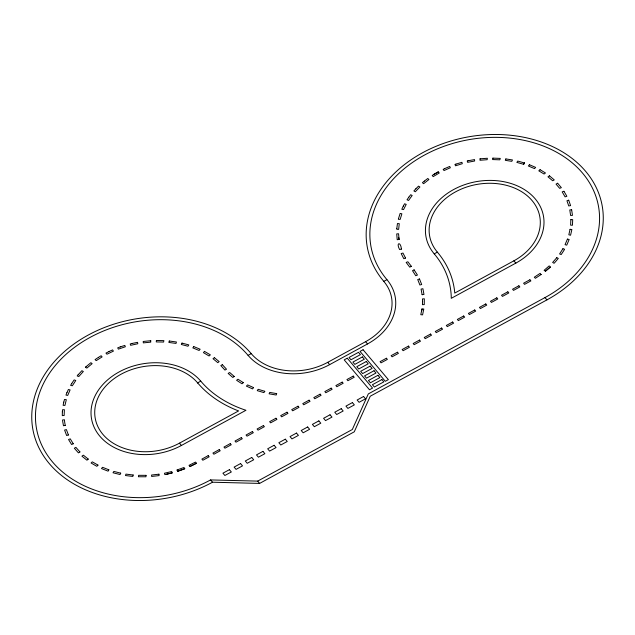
<?xml version="1.0" encoding="UTF-8"?>
<svg xmlns="http://www.w3.org/2000/svg" width="635" height="635" viewBox="0 0 635 635"><rect width="100%" height="100%" fill="white"/><g stroke="black" fill="none" stroke-linecap="round" stroke-linejoin="round"><path stroke-width="0.95" d="M421.703 310.69L421.95 308.975L423.783 309.015L422.585 314.849L420.791 314.706L421.965 308.975M523.613 164.29L524.566 162.997L523.613 164.29L516.866 162.409L517.692 161.068L524.447 162.957M549.95 267.351L550.497 266.819L549.172 265.914L544.116 270.304L545.409 271.24L549.95 267.351L545.409 271.24M540.98 274.622L540.179 273.32L534.313 277.201L535.392 278.289L541.274 274.399M367.538 343.948L329.668 364.625A59.642 45.49 -9.6 0 1 248.079 355.362A115.522 88.106 -9.6 0 0 90.043 337.423A115.522 88.106 -9.6 0 0 52.538 461.986A115.522 88.106 -9.6 0 0 210.574 479.925L257.675 481.116L352.322 429.506L368.308 393.914L544.981 297.585A115.522 88.106 -9.6 0 0 582.486 173.03A115.522 88.106 -9.6 0 0 424.442 155.091A115.522 88.106 -9.6 0 0 386.945 279.646A59.634 45.482 -9.6 0 1 367.53 343.94L365.609 341.678A55.944 42.664 -9.6 0 0 383.794 281.368L386.898 279.646M433.895 174.387L432.229 175.458L433.205 176.609L439.253 173.006L438.285 171.863L433.895 174.387L438.285 171.863M197.628 382.873L197.612 382.849A119.253 90.948 -9.6 0 0 236.434 410.091L238.609 410.916L179.475 443.159A55.92 42.648 -9.6 0 1 102.989 434.483A55.92 42.648 -9.6 0 1 121.118 374.198A55.92 42.648 -9.6 0 1 197.612 382.849L200.779 381.159A115.499 88.082 -9.6 0 0 242.991 409.273L245.959 410.273L181.419 445.46A59.642 45.49 -9.6 0 1 100.33 436.777A59.642 45.49 -9.6 0 1 117.602 372.785A59.642 45.49 -9.6 0 1 199.239 379.428L200.763 381.135M248.079 355.362L251.23 353.647A55.92 42.648 -9.6 0 0 327.724 362.331L365.609 341.678M513.882 260.826L454.739 293.076L454.612 291.449A119.245 90.948 -9.6 0 0 437.388 252.143A55.92 42.648 -9.6 0 1 455.541 191.857A55.92 42.648 -9.6 0 1 532.035 200.533A55.92 42.648 -9.6 0 1 513.882 260.826L515.826 263.12L451.255 298.331L451.255 296.72A115.522 88.106 -9.6 0 0 434.221 253.841A59.642 45.49 -9.6 0 1 453.62 189.547A59.642 45.49 -9.6 0 1 535.194 198.826A59.642 45.49 -9.6 0 1 515.826 263.12M383.786 281.368L380.952 277.82A119.253 90.948 -9.6 0 1 425.72 151.09A119.253 90.948 -9.6 0 1 586.605 172.482A119.253 90.948 -9.6 0 1 546.925 299.887L370.253 396.216L354.266 431.808L259.62 483.41L212.519 482.219A119.253 90.948 -9.6 0 1 49.379 463.701A119.253 90.948 -9.6 0 1 88.098 335.129A119.253 90.948 -9.6 0 1 251.23 353.647M434.221 253.841L437.388 252.143M196.477 463.256L190 466.487L189.024 465.336L195.501 462.105L196.477 463.256L190 466.487M184.745 468.741L177.705 471.281L177.046 469.987L183.983 467.487L184.745 468.741L177.705 471.281L177.133 469.964M172.204 472.892L164.878 474.607L164.457 473.242L171.704 471.543L172.204 472.892L166.862 474.186M422.124 294.688L423.966 294.434L422.918 288.719L421.084 289.1L422.116 294.688M399.05 239.451L397.208 239.697L396.716 233.91L398.574 233.775L399.05 239.451L398.812 237.688M544.981 297.585L546.925 299.887M327.724 362.331L329.668 364.625M257.675 481.116L259.62 483.41M179.475 443.159L181.419 445.46M210.574 479.925L212.519 482.219M570.841 219.67L570.627 225.163L572.468 225.234L572.691 219.631L570.841 219.67M150.749 340.725L150.741 342.154L143.327 342.884L143.208 341.463L150.749 340.725M62.357 411.75L62.294 415.615L64.151 415.496L64.381 409.71L62.54 409.75L62.357 411.75M396.835 228.346L396.796 229.314L398.637 229.378L399.272 223.687L397.454 223.528L396.835 228.346M422.585 301.419L422.426 304.665L424.259 304.594L424.339 298.791L422.481 298.942L422.585 301.419M480.068 158.821L479.989 160.266L487.156 159.702L487.362 158.258L480.068 158.821M146.042 475.345L145.955 476.774L138.43 476.758L138.628 475.321L146.042 475.345M156.4 340.487L156.258 341.916L163.608 342.051L163.886 340.622L156.4 340.487M570.055 229.322L568.833 234.799L570.563 235.236L571.873 229.513L570.055 229.322M63.786 402.122L63.119 405.328L64.953 405.4L66.31 399.677L64.5 399.478L63.786 402.122M398.462 218.726L398.359 219.17L400.145 219.448L401.876 213.797L400.129 213.423L398.462 218.726M492.911 158.131L492.577 159.56L499.824 159.822L500.261 158.401L492.911 158.131M133.167 475.004L132.826 476.433L125.468 475.528L125.96 474.115L133.167 475.004M169.267 341.011L168.862 342.44L176.03 343.424L176.427 341.995L169.267 341.011M276.662 393.613L276.177 395.018L269.097 393.819L269.724 392.43L276.662 393.613M567.42 239.101L565.055 244.681L566.753 245.134L569.158 239.482L567.42 239.101M505.873 158.933L505.317 160.337L511.81 161.33L512.485 159.949L505.873 158.933M66.945 392.62L65.969 395.089L67.731 395.407L70.096 389.922L68.366 389.517L66.945 392.62M120.698 473.146L120.055 474.536L113.022 472.773L113.808 471.424L120.698 473.146M403.288 206.161L401.804 209.248L403.55 209.606L406.209 204.375L404.574 203.811L403.288 206.161M181.999 343.106L181.324 344.48L187.992 346.242L188.801 344.9L181.999 343.106M562.912 248.722L559.594 253.936L561.189 254.556L563.84 250.531L564.578 249.237L562.912 248.722M108.847 469.813L108.061 471.162L101.489 468.559L102.521 467.296L108.847 469.813M71.763 383.445L70.612 385.374L72.342 385.778L75.763 380.5L74.152 379.897L71.763 383.445M264.771 391.287L263.922 392.613L257.254 390.644L258.151 389.295L264.771 391.287M408.821 197.183L407.019 199.803L408.599 200.438L412.171 195.485L410.686 194.731L408.821 197.183M193.746 346.583L192.826 347.893L199.112 350.48L200.128 349.218L193.746 346.583M253.563 387.596L252.563 388.89L246.42 386.136L247.571 384.897L253.563 387.596M556.784 257.691L552.64 262.445L554.053 263.279L555.22 262.049L558.292 258.413L556.784 257.691M204.462 351.377L203.438 352.647L209.09 355.989L210.36 354.854L204.462 351.377M78.145 374.769L77.192 375.944L78.803 376.539L83.344 371.483L81.883 370.705L78.145 374.769M529.423 164.735L528.376 165.989L534.503 168.608L535.646 167.402L529.423 164.735M415.861 188.785L413.885 190.929L415.306 191.754L419.91 186.992L418.521 186.142L415.861 188.785M97.98 465.106L96.853 466.32L91.083 463.002L92.313 461.851L97.98 465.106M85.971 366.768L85.392 367.308L86.86 368.086L92.138 363.664L90.876 362.704L85.971 366.768M243.332 382.627L242.046 383.794L236.593 380.301L237.934 379.214L243.332 382.627M540.067 169.696L538.797 170.831L544.1 174.038L545.465 172.974L540.067 169.696M88.257 459.097L86.939 460.192L81.939 456.176L83.376 455.168L88.257 459.097M424.275 181.134L422.418 182.682L423.64 183.674L428.895 179.546L427.807 178.467L424.275 181.134M214.376 357.664L213.011 358.727L217.797 362.664L219.162 361.601L214.376 357.664M234.259 376.476L232.791 377.468L228.155 373.412L229.695 372.499L234.259 376.476M549.426 175.816L547.965 176.808L552.672 180.761L554.26 179.895L549.426 175.816M98.369 357.426L95.075 359.601L96.242 360.632L102.108 356.902L101.132 355.751L98.369 357.426M222.337 364.657L220.837 365.593L224.933 370.078L226.512 369.213L222.337 364.657M79.923 451.922L78.415 452.858L74.335 448.239L75.914 447.373L79.923 451.922M557.625 183.245L556.046 184.102L559.665 188.365L561.356 187.65L557.625 183.245M411.345 266.311L409.765 267.168L406.17 262.43L407.884 261.755L411.345 266.311M414.091 269.851L412.52 270.708L415.727 275.709L417.441 275.042L414.091 269.851M347.266 358.196L344.202 359.87L369.483 389.755L372.547 388.088L347.266 358.196M363.085 349.75L360.021 351.425L385.302 381.31L388.366 379.635L363.085 349.75M358.481 352.33L349.012 357.489L350.957 359.783L360.426 354.624L358.481 352.33M362.371 356.926L352.901 362.085L354.846 364.387L364.315 359.219L362.371 356.926M366.26 361.521L356.791 366.681L358.735 368.983L368.205 363.823L366.26 361.521M370.149 366.117L360.68 371.284L362.625 373.578L372.094 368.419L370.149 366.117M275.947 418.243L269.637 421.68L270.613 422.831L276.923 419.394L275.947 418.243M286.988 412.218L280.678 415.663L281.654 416.814L287.965 413.369L286.988 412.218M298.029 406.202L291.719 409.639L292.695 410.789L299.006 407.353L298.029 406.202M309.07 400.177L302.768 403.622L303.736 404.773L310.047 401.328L309.07 400.177M320.119 394.16L313.809 397.597L314.777 398.748L321.088 395.311L320.119 394.16M331.16 388.136L324.85 391.581L325.818 392.732L332.129 389.287L331.16 388.136M342.202 382.119L335.891 385.556L336.86 386.707L343.17 383.27L342.202 382.119M353.243 376.103L346.932 379.539L347.901 380.69L354.211 377.246L353.243 376.103M496.784 297.831L490.474 301.276L491.442 302.419L497.753 298.982L496.784 297.831M507.825 291.814L501.515 295.251L502.483 296.402L508.794 292.957L507.825 291.814M518.866 285.79L512.556 289.235L513.532 290.378L519.835 286.941L518.866 285.79M529.908 279.773L523.597 283.21L524.573 284.361L530.884 280.924L529.908 279.773M408.464 346.091L402.153 349.536L403.13 350.687L409.44 347.242L408.464 346.091M419.505 340.074L413.194 343.511L414.171 344.662L420.481 341.225L419.505 340.074M430.546 334.05L424.243 337.495L425.212 338.645L431.522 335.201L430.546 334.05M441.587 328.033L435.285 331.47L436.253 332.621L442.563 329.184L441.587 328.033M452.636 322.016L446.326 325.453L447.294 326.604L453.604 323.159L452.636 322.016M463.677 315.992L457.367 319.429L458.335 320.58L464.645 317.143L463.677 315.992M474.718 309.975L468.408 313.412L469.376 314.563L475.686 311.118L474.718 309.975M485.759 303.951L479.449 307.388L480.417 308.539L486.728 305.102L485.759 303.951M386.397 358.235L380.087 361.672L381.063 362.823L387.374 359.386L386.397 358.235M397.439 352.211L391.128 355.656L392.105 356.799L398.415 353.362L397.439 352.211M208.193 455.652L201.882 459.097L202.859 460.24L209.169 456.803L208.193 455.652M219.234 449.636L212.923 453.072L213.9 454.223L220.21 450.779L219.234 449.636M230.275 443.611L223.965 447.056L224.941 448.199L231.251 444.762L230.275 443.611M241.316 437.594L235.006 441.031L235.982 442.182L242.292 438.737L241.316 437.594M252.357 431.57L246.055 435.015L247.023 436.158L253.333 432.721L252.357 431.57M263.406 425.553L257.096 428.99L258.064 430.141L264.374 426.696L263.406 425.553M374.039 370.721L364.569 375.88L366.514 378.174L375.983 373.015L374.039 370.721M377.928 375.317L368.459 380.476L370.403 382.778L379.873 377.619L377.928 375.317M381.881 379.555L372.42 384.723L374.364 387.017L383.826 381.857L381.881 379.555M229.386 469.67L222.933 473.186L224.877 475.48L231.33 471.964L229.386 469.67M240.57 463.566L234.117 467.09L236.061 469.384L242.514 465.868L240.57 463.566M251.746 457.47L245.3 460.986L247.245 463.288L253.69 459.772L251.746 457.47M262.93 451.374L256.484 454.89L258.429 457.192L264.874 453.676L262.93 451.374M274.114 445.278L267.668 448.794L269.613 451.096L276.058 447.58L274.114 445.278M285.298 439.182L278.844 442.698L280.789 444.992L287.242 441.476L285.298 439.182M296.481 433.078L290.028 436.602L291.973 438.896L298.426 435.38L296.481 433.078M307.665 426.982L301.212 430.498L303.157 432.8L309.61 429.284L307.665 426.982M318.849 420.886L312.396 424.402L314.341 426.704L320.794 423.188L318.849 420.886M330.033 414.79L323.58 418.306L325.525 420.608L331.978 417.092L330.033 414.79M341.217 408.694L334.764 412.21L336.709 414.504L343.162 410.988L341.217 408.694M352.393 402.59L345.948 406.114L347.893 408.408L354.338 404.892L352.393 402.59M363.577 396.494L357.132 400.01L359.077 402.312L365.522 398.796L363.577 396.494M108.902 351.592L105.958 353.084L106.926 354.227L113.395 351.139L112.601 349.901L108.902 351.592M444.532 168.68L443.159 169.355L444.04 170.545L450.35 167.751L449.707 166.449L444.532 168.68M73.255 443.77L71.596 444.524L68.54 439.507L70.263 438.864L73.255 443.77M405.527 258.048L403.812 258.707L401.177 253.555L402.979 253.063L405.527 258.048M120.261 346.901L117.705 347.845L118.372 349.131L125.349 346.758L124.809 345.424L120.261 346.901M455.97 164.116L454.922 164.489L455.573 165.783L462.296 163.695L461.923 162.322L455.97 164.116M563.936 191.262L562.181 191.873L565.094 196.866L566.857 196.286L563.936 191.262M568.698 200.208L566.944 200.779L568.754 205.93L570.595 205.597L568.698 200.208M419.497 278.971L417.727 279.543L419.886 284.996L421.68 284.512L419.497 278.971M68.397 434.967L66.635 435.531L64.595 430.054L66.397 429.601L68.397 434.967M401.399 249.11L399.605 249.555C395.724 242.372 400.812 241.363 401.407 249.103M132.215 343.44L130.207 343.948L130.619 345.313L137.803 343.749L137.549 342.352L132.215 343.44M467.979 160.798L467.225 160.98L467.622 162.346L474.631 161.004L474.543 159.575L467.979 160.798M65.294 425.379L63.468 425.736L62.682 421.322L62.555 419.981L64.405 419.751A61.381 46.815 -9.6 0 0 65.294 425.379M158.948 474.186L151.582 475.028L151.63 476.448L159.099 475.599L158.948 474.186M571.635 209.733L569.785 209.955L570.611 215.471L572.476 215.352L571.635 209.733"/></g></svg>
